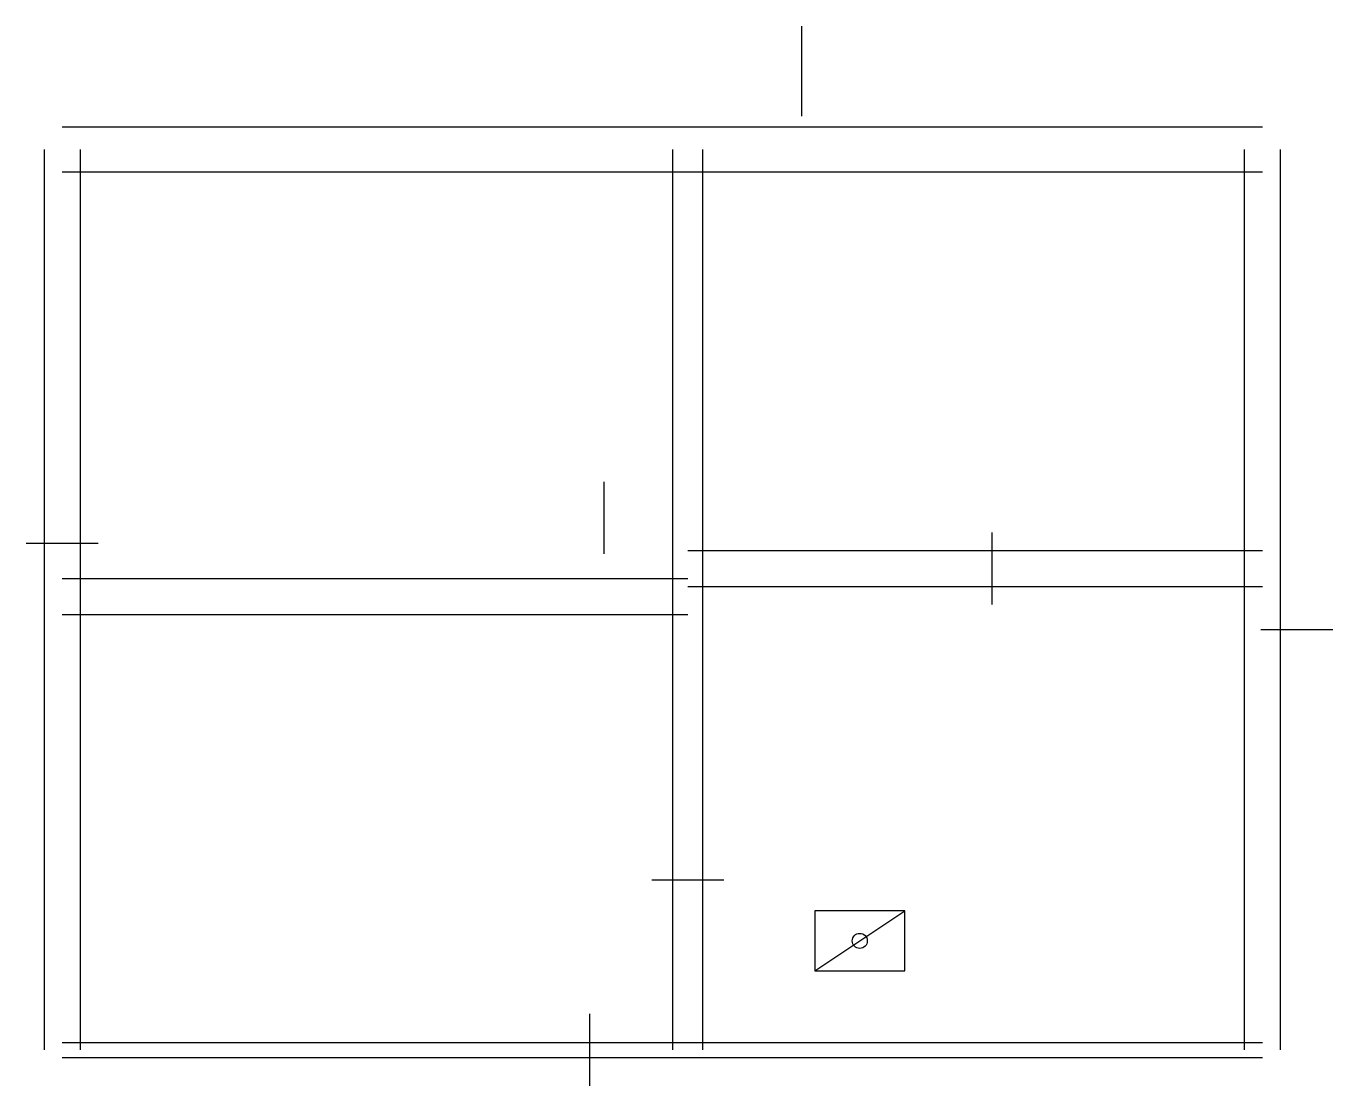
# Model space of a CAD drawing. Header units: millimetres. Extents: x -240 to 8470, y -240 to 6823.
import ezdxf

# ---------------------------------------------------------------- set-up
doc = ezdxf.new("R2010")
doc.units = ezdxf.units.MM
for name, color, linetype in [('FURN', 3, 'Continuous'), ('OPENING', 4, 'Continuous'), ('WALL', 7, 'Continuous')]:
    doc.layers.add(name, color=color, linetype=linetype)

# ---------------------------------------------------------------- blocks, each defined once
blk = doc.blocks.new('NOISE_INNER_47')
at = {"layer": 'FURN'}
blk.add_line((4786.8, 3.1), (5386.8, 403.1), dxfattribs=at)
blk.add_lwpolyline([(4786.8, 3.1), (5386.8, 3.1), (5386.8, 403.1), (4786.8, 403.1), (4786.8, 3.1)], close=True, dxfattribs=at)
at = {"layer": 'OPENING'}
for p, q in [((4699.3, 6300), (4699.3, 5700)), ((3383.9, 2782), (3383.9, 3262)), ((8240, 2276.8), (7760, 2276.8))]:
    blk.add_line(p, q, dxfattribs=at)
blk = doc.blocks.new('NOISE_OUTER_47')
at = {"layer": 'FURN'}
blk.add_circle((5086.8, 203.1), 50, dxfattribs=at)
blk.add_blockref('NOISE_INNER_47', (0, 0))

msp = doc.modelspace()

# ---------------------------------------------------------------- linework, layer by layer
at = {"layer": 'OPENING'}
for p, q in [((6199.4, 2968), (6199.4, 3448)), ((-240, 3376.4), (240, 3376.4)), ((4410, 1131.5), (3930, 1131.5)), ((3518.3, -240), (3518.3, 240))]:
    msp.add_line(p, q, dxfattribs=at)
at = {"layer": 'WALL'}
for p, q in [((8000, 6150), (0, 6150)), ((-120, 6000), (-120, 0)), ((120, 6000), (120, 0)), ((4070, 0), (4070, 6000)), ((8000, 5850), (0, 5850)), ((4170, 3088), (8000, 3088)), ((0, -50), (8000, -50))]:
    msp.add_line(p, q, dxfattribs=at)
for points in [[(4270, 0), (4270, 6000)], [(7880, 0), (7880, 6000)], [(8120, 0), (8120, 6000)], [(4170, 3328), (8000, 3328)], [(0, 3142), (4170, 3142)], [(0, 2902), (4170, 2902)], [(0, 50), (8000, 50)]]:
    msp.add_lwpolyline(points, dxfattribs=at)

# ---------------------------------------------------------------- block references
msp.add_blockref('NOISE_OUTER_47', (230, 523.3))

doc.saveas('drawing.dxf')
